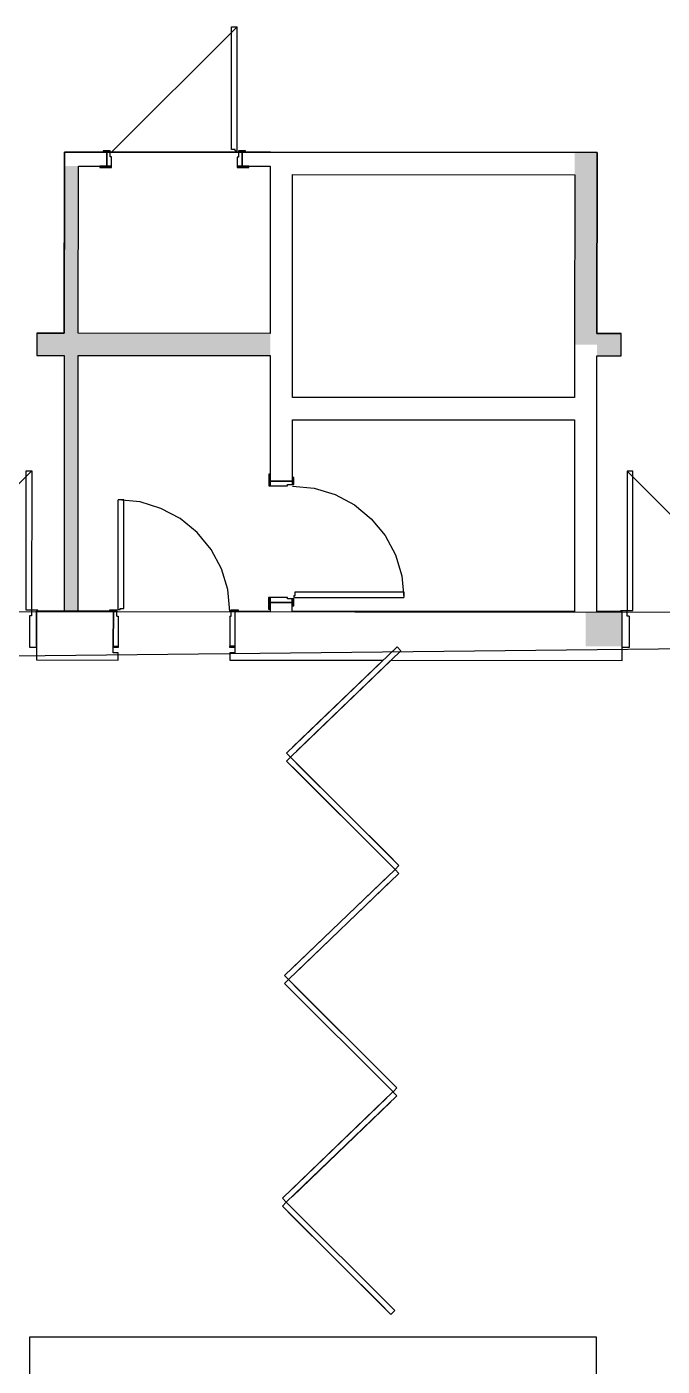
# Model space of a CAD drawing. Header units: metres. Extents: x 2.3 to 42.8, y 0.9 to 31.9.
# Drawn here: x 37.492 to 39.286, y 6.368 to 10.153 of the extents above; entities that cross this region are included whole.
import ezdxf

# ---------------------------------------------------------------- set-up
doc = ezdxf.new("R2010")
doc.units = ezdxf.units.M
for name, color, linetype in [('ARREDI', 9, 'Continuous'), ('PARETI_STRUTTURE', 7, 'Continuous'), ('PILASTRI_SETTI', 8, 'Continuous'), ('WAYFINDING_RIQUADRI', 7, 'Continuous')]:
    doc.layers.add(name, color=color, linetype=linetype)

msp = doc.modelspace()

# ---------------------------------------------------------------- linework, layer by layer
at = {"layer": 'ARREDI'}
for points in [[(38.2363, 8.0895), (38.5484, 8.3898), (38.5375, 8.4011), (38.2254, 8.1008)], [(38.2363, 8.0895), (38.2252, 8.0783), (38.5317, 7.7723), (38.5428, 7.7835)], [(38.2306, 7.4606), (38.5426, 7.761), (38.5317, 7.7723), (38.2196, 7.472)], [(38.2306, 7.4606), (38.2194, 7.4495), (38.526, 7.1435), (38.5371, 7.1546)], [(38.2248, 6.8318), (38.5369, 7.1321), (38.5259, 7.1435), (38.2139, 6.8432)], [(38.2248, 6.8318), (38.2137, 6.8207), (38.5202, 6.5147), (38.5313, 6.5258)]]:
    msp.add_lwpolyline(points, close=True, dxfattribs=at)
for points in [[(38.2533, 8.1058), (38.5314, 8.3734)], [(38.2424, 8.1172), (38.498, 8.3632)], [(38.5207, 8.3632), (38.2534, 8.1058)], [(38.253, 8.0728), (38.5261, 7.8002)], [(38.2419, 8.0616), (38.515, 7.789)], [(38.515, 7.789), (38.2419, 8.0616)], [(38.2367, 7.4884), (38.5147, 7.7559)], [(38.2476, 7.477), (38.5256, 7.7446)], [(38.5256, 7.7446), (38.2476, 7.477)], [(38.2362, 7.4328), (38.5092, 7.1602)], [(38.5092, 7.1602), (38.2362, 7.4328)], [(38.2473, 7.4439), (38.5204, 7.1713)], [(38.2309, 6.8595), (38.5089, 7.1271)], [(38.2418, 6.8482), (38.5199, 7.1158)], [(38.5199, 7.1158), (38.2418, 6.8482)], [(38.2415, 6.8151), (38.5146, 6.5425)], [(38.2304, 6.804), (38.5035, 6.5314)], [(38.5035, 6.5314), (38.2304, 6.804)]]:
    msp.add_lwpolyline(points, dxfattribs=at)
at = {"layer": 'PARETI_STRUTTURE'}
for points in [[(38.08, 9.8028), (38.08, 9.8067), (38.0702, 9.8067), (38.0704, 10.1532), (38.0862, 10.1532), (37.7316, 9.7991)], [(38.08, 9.8028), (38.0859, 9.8028), (38.0862, 10.1532)], [(37.5202, 9.2874), (37.5981, 9.2873), (37.5984, 9.7992), (37.7079, 9.7991)], [(37.7079, 9.7991), (37.5984, 9.7992), (37.5981, 9.2873), (37.5202, 9.2874)], [(37.7178, 9.7991), (37.5984, 9.7992), (37.5984, 9.7598)], [(37.6378, 9.7598), (37.7178, 9.7597), (37.7178, 9.7991)], [(37.7276, 9.7991), (38.0899, 9.7988)], [(38.0899, 9.7988), (37.7276, 9.7991)], [(38.1797, 9.7988), (38.0997, 9.7988), (38.0997, 9.7594), (38.1796, 9.7594)], [(38.1095, 9.7988), (39.102, 9.7981), (39.1016, 9.2862), (39.1704, 9.2862)], [(38.1095, 9.7988), (39.102, 9.7981), (39.1016, 9.2862), (39.1704, 9.2862), (39.1016, 9.2862)], [(39.039, 9.7981), (38.1797, 9.7988)], [(39.1016, 9.2862), (39.102, 9.7981), (39.039, 9.7981)], [(37.5984, 9.7598), (37.5981, 9.2873)], [(37.6374, 9.2873), (37.6378, 9.7598)], [(38.1796, 9.7358), (38.1793, 9.2869)], [(38.1796, 9.7594), (38.1796, 9.7358)], [(38.2421, 9.1057), (38.2426, 9.7357)], [(38.2426, 9.7357), (39.039, 9.7351)], [(39.039, 9.7351), (39.0386, 9.2548)], [(37.5981, 9.2873), (37.5201, 9.2874), (37.5201, 9.2244), (37.598, 9.2243)], [(38.1793, 9.2869), (37.6374, 9.2873)], [(39.1016, 9.2232), (39.1704, 9.2232), (39.1704, 9.2862)], [(39.0386, 9.2548), (39.0385, 9.1057)], [(37.598, 9.2243), (37.5975, 8.5015), (37.6369, 8.5015), (37.6374, 9.2243)], [(37.6374, 9.2243), (38.1792, 9.2239)], [(38.1792, 9.2239), (38.179, 8.8694), (38.242, 8.8693), (38.2421, 9.0427)], [(39.101, 8.5006), (39.1016, 9.2232)], [(39.0385, 9.1057), (38.2421, 9.1057)], [(38.2421, 9.0427), (39.0384, 9.0427)], [(39.0384, 9.0427), (39.038, 8.5006)], [(37.506, 8.8986), (37.5057, 8.5048), (37.49, 8.5049), (37.4903, 8.8986), (37.506, 8.8986), (37.112, 8.5051), (36.7185, 8.8991), (36.7183, 8.5054), (36.734, 8.5054), (36.7343, 8.8991), (36.7185, 8.8991)], [(39.1927, 8.4879), (39.1868, 8.4879), (39.1868, 8.5036), (39.2026, 8.5036), (39.2028, 8.8974), (39.1871, 8.8974), (39.5805, 8.5034), (39.9746, 8.8968), (39.9588, 8.8968), (39.9585, 8.5031), (39.9743, 8.5031), (39.992, 8.5031), (39.992, 8.4999)], [(39.1871, 8.8974), (39.1868, 8.5036)], [(38.242, 8.8555), (38.3034, 8.8495), (38.3625, 8.8315), (38.4169, 8.8023), (38.4646, 8.7631), (38.5038, 8.7154), (38.5328, 8.6609), (38.5507, 8.6018), (38.5567, 8.5403)], [(37.7562, 8.5055), (37.7503, 8.5055), (37.7505, 8.8165)], [(37.7662, 8.8165), (37.7505, 8.8165)], [(38.0653, 8.5013), (38.0593, 8.5628), (38.0414, 8.6218), (38.0123, 8.6763), (37.9732, 8.7241), (37.9255, 8.7633), (37.871, 8.7924), (37.8119, 8.8104), (37.7505, 8.8165)], [(37.766, 8.5094), (37.7663, 8.8165)], [(38.2496, 8.5563), (38.5567, 8.5561)], [(38.2496, 8.5465), (38.2496, 8.5563)], [(38.5567, 8.5561), (38.5567, 8.5403)], [(38.1787, 8.5268), (38.1787, 8.5012)], [(38.2417, 8.5012), (38.2417, 8.5268), (38.1787, 8.5268)], [(38.2457, 8.5465), (38.2457, 8.5406), (38.5567, 8.5403)], [(38.2457, 8.5465), (38.2496, 8.5465)], [(36.7183, 8.5007), (40.1167, 8.4993)], [(37.5202, 8.5017), (37.5235, 8.5017), (37.5235, 8.5048), (37.5057, 8.5048), (37.5057, 8.4891), (37.4998, 8.4891), (37.4998, 8.4001), (37.5194, 8.4001)], [(37.5194, 8.4032), (37.5195, 8.5017)], [(37.7365, 8.5015), (37.5195, 8.5017), (37.5195, 8.4033)], [(37.7267, 8.5055), (37.7463, 8.5055)], [(37.7267, 8.5015), (37.7267, 8.5055)], [(37.7463, 8.4877), (37.7463, 8.5015), (37.7267, 8.5015)], [(37.7365, 8.5015), (37.7364, 8.4031), (37.7502, 8.4031)], [(37.7364, 8.4031), (37.7365, 8.5015)], [(37.7365, 8.5015), (37.7463, 8.5015)], [(37.7463, 8.5055), (37.7463, 8.5015)], [(37.7463, 8.4877), (37.7503, 8.4877)], [(37.7503, 8.4877), (37.7502, 8.4031)], [(37.7562, 8.5094), (37.766, 8.5094)], [(37.7562, 8.5055), (37.7562, 8.5094)], [(38.0653, 8.4875), (38.0652, 8.4029), (38.079, 8.4028)], [(38.0653, 8.4875), (38.0692, 8.4875)], [(38.0692, 8.5052), (38.0889, 8.5052)], [(38.0791, 8.5013), (38.0692, 8.5013), (38.0692, 8.5052)], [(38.0889, 8.5013), (38.0692, 8.5013)], [(38.0692, 8.4875), (38.0692, 8.5013)], [(38.079, 8.5013), (38.079, 8.4029)], [(38.1787, 8.5012), (38.0791, 8.5013), (38.079, 8.4029)], [(38.0889, 8.5052), (38.0889, 8.5013)], [(39.038, 8.5006), (38.2417, 8.5012)], [(39.173, 8.5005), (39.101, 8.5006)], [(39.1691, 8.5037), (39.1868, 8.5036)], [(39.1691, 8.5005), (39.1691, 8.5037)], [(39.173, 8.5005), (39.1691, 8.5005)], [(39.173, 8.4021), (39.173, 8.5005)], [(39.173, 8.4021), (39.173, 8.5005)], [(39.1927, 8.4879), (39.1926, 8.3989)], [(37.5194, 8.4033), (37.5194, 8.3639)], [(37.5194, 8.3639), (37.7502, 8.3637), (37.7502, 8.3844), (37.7364, 8.3844), (37.7364, 8.4031)], [(37.7364, 8.4031), (37.7502, 8.4031), (37.7502, 8.3991)], [(38.0652, 8.3989), (38.0652, 8.4029)], [(38.079, 8.4028), (38.0652, 8.4029)], [(38.079, 8.4029), (38.079, 8.3842), (38.0652, 8.3842), (38.0652, 8.3635)], [(39.9683, 8.4016), (34.1656, 8.3385)], [(37.7502, 8.3991), (37.7364, 8.3992)], [(38.079, 8.3989), (38.0652, 8.3989)], [(38.5207, 8.3632), (39.1729, 8.3627), (39.173, 8.4021)], [(39.1926, 8.3989), (39.173, 8.3989)], [(38.0652, 8.3635), (38.498, 8.3632)]]:
    msp.add_lwpolyline(points, dxfattribs=at)
for points in [[(37.7079, 9.7991), (37.7276, 9.7991), (37.7276, 9.803), (37.7079, 9.803)], [(37.7177, 9.7597), (37.7315, 9.7597), (37.7316, 9.7853), (37.7276, 9.7853), (37.7276, 9.7991), (37.7178, 9.7991)], [(38.0859, 9.7595), (38.0997, 9.7594), (38.0997, 9.7988), (38.0899, 9.7988), (38.0899, 9.785), (38.0859, 9.7851)], [(38.0899, 9.7988), (38.1095, 9.7988), (38.1096, 9.8027), (38.0899, 9.8028)], [(37.7315, 9.7597), (37.6981, 9.7598), (37.6981, 9.7558), (37.7315, 9.7558)], [(38.1194, 9.7594), (38.0859, 9.7595), (38.0859, 9.7555), (38.1194, 9.7555)], [(38.179, 8.8556), (38.179, 8.8891), (38.175, 8.8891), (38.175, 8.8556)], [(38.179, 8.8694), (38.179, 8.8556), (38.2282, 8.8556), (38.2282, 8.8595), (38.242, 8.8595), (38.242, 8.8693)], [(38.242, 8.8792), (38.242, 8.8595), (38.2459, 8.8595), (38.2459, 8.8792)], [(38.1787, 8.5071), (38.1787, 8.5406), (38.1748, 8.5406), (38.1747, 8.5071)], [(38.1787, 8.5406), (38.1787, 8.5268), (38.2417, 8.5268), (38.2417, 8.5366), (38.2279, 8.5366), (38.2279, 8.5406)], [(38.2417, 8.5366), (38.2417, 8.5169), (38.2456, 8.5169), (38.2456, 8.5366)]]:
    msp.add_lwpolyline(points, close=True, dxfattribs=at)
at = {"layer": 'PILASTRI_SETTI'}
for points in [[(39.1016, 9.2547), (39.102, 9.7981), (39.0386, 9.2548), (39.039, 9.7981)], [(37.6369, 8.5015), (37.6378, 9.7598), (37.5975, 8.5015), (37.5984, 9.7598)], [(37.598, 9.2243), (37.5981, 9.2873), (37.5202, 9.2244), (37.5201, 9.2874)], [(38.1792, 9.2239), (38.1793, 9.2869), (37.6374, 9.2243), (37.6374, 9.2873)], [(39.1704, 9.2232), (39.1704, 9.2862), (39.1016, 9.2232), (39.1016, 9.2862)], [(39.173, 8.4021), (39.173, 8.5005), (39.0695, 8.4021), (39.0695, 8.5006)]]:
    msp.add_solid(points, dxfattribs=at)
at = {"layer": 'WAYFINDING_RIQUADRI'}
msp.add_lwpolyline([(37.5, 5.95), (39.1, 5.95), (39.1, 6.45), (37.5, 6.45)], close=True, dxfattribs=at)

doc.saveas('drawing.dxf')
